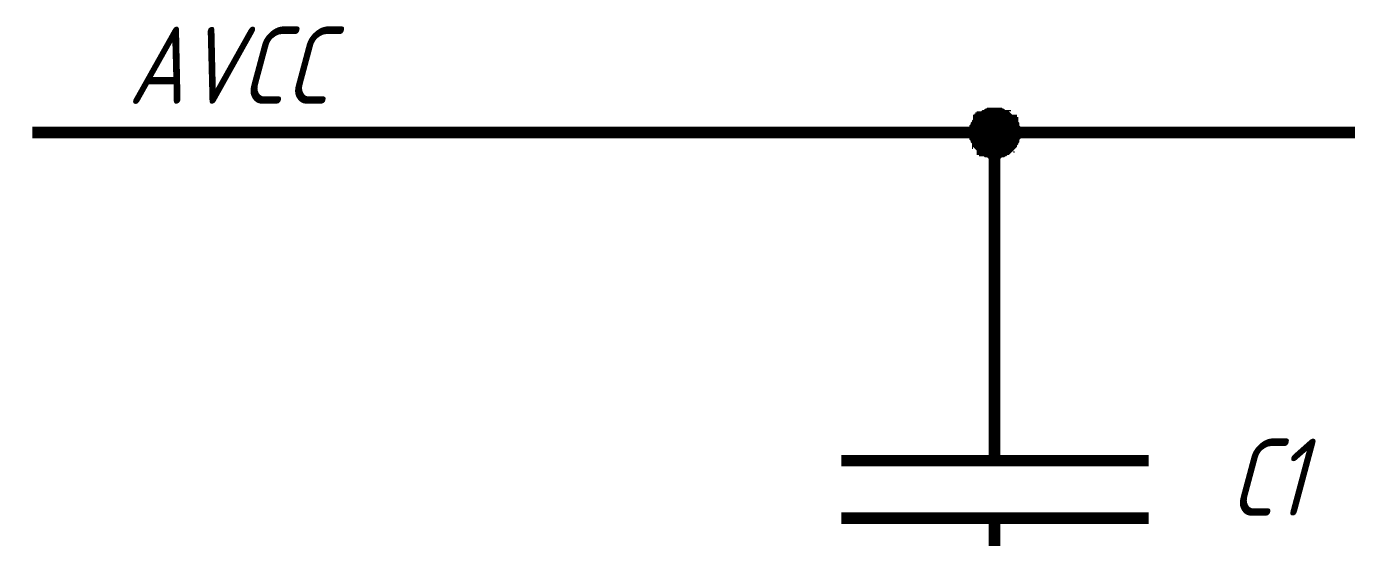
# Model space of a CAD drawing. Extents: x 260 to 1101, y 70 to 664.
# Drawn here: x 314.07 to 348.33, y 163.79 to 177.05 of the extents above; entities that cross this region are included whole.
import ezdxf

# ---------------------------------------------------------------- set-up
doc = ezdxf.new("R2010")
doc.units = 0
doc.header["$MEASUREMENT"] = 0
doc.layers.add('Sheet', color=255, linetype='CONTINUOUS')
doc.styles.add('GOST type A0', font='', dxfattribs={"oblique": 15, "height": 3.5})
doc.styles.get('GOST type A0').set_extended_font_data('GOST type A')

msp = doc.modelspace()

# ---------------------------------------------------------------- linework, layer by layer
at = {"layer": 'Sheet'}
for points, const_width in [([(338.691, 174.296), (338.691, 174.327), (338.691, 174.358), (338.691, 174.358), (338.691, 174.389), (338.691, 174.421), (338.722, 174.452), (338.722, 174.483), (338.722, 174.483), (338.753, 174.514), (338.753, 174.545), (338.753, 174.545), (338.784, 174.576), (338.784, 174.607), (338.815, 174.607), (338.815, 174.638), (338.846, 174.638), (338.846, 174.669), (338.877, 174.669), (338.877, 174.7), (338.908, 174.7), (338.939, 174.731), (338.939, 174.731), (338.97, 174.731), (339.002, 174.762), (339.002, 174.762), (339.033, 174.762), (339.064, 174.793), (339.095, 174.793), (339.126, 174.793), (339.126, 174.793), (339.157, 174.793), (339.188, 174.793)], 0.3), ([(338.691, 174.296), (338.691, 174.327), (338.691, 174.358), (338.691, 174.358), (338.691, 174.389), (338.691, 174.421), (338.722, 174.452), (338.722, 174.483), (338.722, 174.483), (338.753, 174.514), (338.753, 174.545), (338.753, 174.545), (338.784, 174.576), (338.784, 174.607), (338.815, 174.607), (338.815, 174.638), (338.846, 174.638), (338.846, 174.669), (338.877, 174.669), (338.877, 174.7), (338.908, 174.7), (338.939, 174.731), (338.939, 174.731), (338.97, 174.731), (339.002, 174.762), (339.002, 174.762), (339.033, 174.762), (339.064, 174.793), (339.095, 174.793), (339.126, 174.793), (339.126, 174.793), (339.157, 174.793), (339.188, 174.793)], 0.3), ([(338.691, 174.296), (338.691, 174.327), (338.691, 174.358), (338.691, 174.358), (338.691, 174.389), (338.691, 174.421), (338.722, 174.452), (338.722, 174.483), (338.722, 174.483), (338.753, 174.514), (338.753, 174.545), (338.753, 174.545), (338.784, 174.576), (338.784, 174.607), (338.815, 174.607), (338.815, 174.638), (338.846, 174.638), (338.846, 174.669), (338.877, 174.669), (338.877, 174.7), (338.908, 174.7), (338.939, 174.731), (338.939, 174.731), (338.97, 174.731), (339.002, 174.762), (339.002, 174.762), (339.033, 174.762), (339.064, 174.793), (339.095, 174.793), (339.126, 174.793), (339.126, 174.793), (339.157, 174.793), (339.188, 174.793)], 0.3), ([(338.691, 174.296), (338.691, 174.327), (338.691, 174.358), (338.691, 174.358), (338.691, 174.389), (338.691, 174.421), (338.722, 174.452), (338.722, 174.483), (338.722, 174.483), (338.753, 174.514), (338.753, 174.545), (338.753, 174.545), (338.784, 174.576), (338.784, 174.607), (338.815, 174.607), (338.815, 174.638), (338.846, 174.638), (338.846, 174.669), (338.877, 174.669), (338.877, 174.7), (338.908, 174.7), (338.939, 174.731), (338.939, 174.731), (338.97, 174.731), (339.002, 174.762), (339.002, 174.762), (339.033, 174.762), (339.064, 174.793), (339.095, 174.793), (339.126, 174.793), (339.126, 174.793), (339.157, 174.793), (339.188, 174.793)], 0.3), ([(338.691, 174.296), (338.691, 174.327), (338.691, 174.358), (338.691, 174.358), (338.691, 174.389), (338.691, 174.421), (338.722, 174.452), (338.722, 174.483), (338.722, 174.483), (338.753, 174.514), (338.753, 174.545), (338.753, 174.545), (338.784, 174.576), (338.784, 174.607), (338.815, 174.607), (338.815, 174.638), (338.846, 174.638), (338.846, 174.669), (338.877, 174.669), (338.877, 174.7), (338.908, 174.7), (338.939, 174.731), (338.939, 174.731), (338.97, 174.731), (339.002, 174.762), (339.002, 174.762), (339.033, 174.762), (339.064, 174.793), (339.095, 174.793), (339.126, 174.793), (339.126, 174.793), (339.157, 174.793), (339.188, 174.793)], 0.0991), ([(338.691, 174.296), (338.691, 174.327), (338.691, 174.358), (338.691, 174.358), (338.691, 174.389), (338.691, 174.421), (338.722, 174.452), (338.722, 174.483), (338.722, 174.483), (338.753, 174.514), (338.753, 174.545), (338.753, 174.545), (338.784, 174.576), (338.784, 174.607), (338.815, 174.607), (338.815, 174.638), (338.846, 174.638), (338.846, 174.669), (338.877, 174.669), (338.877, 174.7), (338.908, 174.7), (338.939, 174.731), (338.939, 174.731), (338.97, 174.731), (339.002, 174.762), (339.002, 174.762), (339.033, 174.762), (339.064, 174.793), (339.095, 174.793), (339.126, 174.793), (339.126, 174.793), (339.157, 174.793), (339.188, 174.793)], 0.0991), ([(338.691, 174.296), (338.691, 174.327), (338.691, 174.358), (338.691, 174.358), (338.691, 174.389), (338.691, 174.421), (338.722, 174.452), (338.722, 174.483), (338.722, 174.483), (338.753, 174.514), (338.753, 174.545), (338.753, 174.545), (338.784, 174.576), (338.784, 174.607), (338.815, 174.607), (338.815, 174.638), (338.846, 174.638), (338.846, 174.669), (338.877, 174.669), (338.877, 174.7), (338.908, 174.7), (338.939, 174.731), (338.939, 174.731), (338.97, 174.731), (339.002, 174.762), (339.002, 174.762), (339.033, 174.762), (339.064, 174.793), (339.095, 174.793), (339.126, 174.793), (339.126, 174.793), (339.157, 174.793), (339.188, 174.793)], 0.0991), ([(338.691, 174.296), (338.691, 174.327), (338.691, 174.358), (338.691, 174.358), (338.691, 174.389), (338.691, 174.421), (338.722, 174.452), (338.722, 174.483), (338.722, 174.483), (338.753, 174.514), (338.753, 174.545), (338.753, 174.545), (338.784, 174.576), (338.784, 174.607), (338.815, 174.607), (338.815, 174.638), (338.846, 174.638), (338.846, 174.669), (338.877, 174.669), (338.877, 174.7), (338.908, 174.7), (338.939, 174.731), (338.939, 174.731), (338.97, 174.731), (339.002, 174.762), (339.002, 174.762), (339.033, 174.762), (339.064, 174.793), (339.095, 174.793), (339.126, 174.793), (339.126, 174.793), (339.157, 174.793), (339.188, 174.793)], 0.0991), ([(339.188, 174.793), (339.188, 174.793)], 0.3), ([(339.188, 174.793), (339.219, 174.793), (339.25, 174.793), (339.25, 174.793), (339.281, 174.793), (339.312, 174.793), (339.343, 174.762), (339.374, 174.762), (339.374, 174.762), (339.405, 174.731), (339.436, 174.731), (339.467, 174.731), (339.467, 174.7), (339.498, 174.7), (339.53, 174.669), (339.53, 174.669), (339.561, 174.638), (339.561, 174.638), (339.592, 174.607), (339.623, 174.607), (339.623, 174.576), (339.623, 174.545), (339.654, 174.545), (339.654, 174.514), (339.685, 174.483), (339.685, 174.483), (339.685, 174.452), (339.685, 174.421), (339.716, 174.389), (339.716, 174.358), (339.716, 174.358), (339.716, 174.327), (339.716, 174.296)], 0.3), ([(339.188, 174.793), (339.188, 174.793)], 0.3), ([(339.188, 174.793), (339.219, 174.793), (339.25, 174.793), (339.25, 174.793), (339.281, 174.793), (339.312, 174.793), (339.343, 174.762), (339.374, 174.762), (339.374, 174.762), (339.405, 174.731), (339.436, 174.731), (339.467, 174.731), (339.467, 174.7), (339.498, 174.7), (339.53, 174.669), (339.53, 174.669), (339.561, 174.638), (339.561, 174.638), (339.592, 174.607), (339.623, 174.607), (339.623, 174.576), (339.623, 174.545), (339.654, 174.545), (339.654, 174.514), (339.685, 174.483), (339.685, 174.483), (339.685, 174.452), (339.685, 174.421), (339.716, 174.389), (339.716, 174.358), (339.716, 174.358), (339.716, 174.327), (339.716, 174.296)], 0.3), ([(339.188, 174.793), (339.188, 174.793)], 0.3), ([(339.188, 174.793), (339.219, 174.793), (339.25, 174.793), (339.25, 174.793), (339.281, 174.793), (339.312, 174.793), (339.343, 174.762), (339.374, 174.762), (339.374, 174.762), (339.405, 174.731), (339.436, 174.731), (339.467, 174.731), (339.467, 174.7), (339.498, 174.7), (339.53, 174.669), (339.53, 174.669), (339.561, 174.638), (339.561, 174.638), (339.592, 174.607), (339.623, 174.607), (339.623, 174.576), (339.623, 174.545), (339.654, 174.545), (339.654, 174.514), (339.685, 174.483), (339.685, 174.483), (339.685, 174.452), (339.685, 174.421), (339.716, 174.389), (339.716, 174.358), (339.716, 174.358), (339.716, 174.327), (339.716, 174.296)], 0.3), ([(339.188, 174.793), (339.188, 174.793)], 0.3), ([(339.188, 174.793), (339.219, 174.793), (339.25, 174.793), (339.25, 174.793), (339.281, 174.793), (339.312, 174.793), (339.343, 174.762), (339.374, 174.762), (339.374, 174.762), (339.405, 174.731), (339.436, 174.731), (339.467, 174.731), (339.467, 174.7), (339.498, 174.7), (339.53, 174.669), (339.53, 174.669), (339.561, 174.638), (339.561, 174.638), (339.592, 174.607), (339.623, 174.607), (339.623, 174.576), (339.623, 174.545), (339.654, 174.545), (339.654, 174.514), (339.685, 174.483), (339.685, 174.483), (339.685, 174.452), (339.685, 174.421), (339.716, 174.389), (339.716, 174.358), (339.716, 174.358), (339.716, 174.327), (339.716, 174.296)], 0.3), ([(339.188, 174.793), (339.188, 174.793)], 0.0991), ([(339.188, 174.793), (339.219, 174.793), (339.25, 174.793), (339.25, 174.793), (339.281, 174.793), (339.312, 174.793), (339.343, 174.762), (339.374, 174.762), (339.374, 174.762), (339.405, 174.731), (339.436, 174.731), (339.467, 174.731), (339.467, 174.7), (339.498, 174.7), (339.53, 174.669), (339.53, 174.669), (339.561, 174.638), (339.561, 174.638), (339.592, 174.607), (339.623, 174.607), (339.623, 174.576), (339.623, 174.545), (339.654, 174.545), (339.654, 174.514), (339.685, 174.483), (339.685, 174.483), (339.685, 174.452), (339.685, 174.421), (339.716, 174.389), (339.716, 174.358), (339.716, 174.358), (339.716, 174.327), (339.716, 174.296)], 0.0991), ([(339.188, 174.793), (339.188, 174.793)], 0.0991), ([(339.188, 174.793), (339.219, 174.793), (339.25, 174.793), (339.25, 174.793), (339.281, 174.793), (339.312, 174.793), (339.343, 174.762), (339.374, 174.762), (339.374, 174.762), (339.405, 174.731), (339.436, 174.731), (339.467, 174.731), (339.467, 174.7), (339.498, 174.7), (339.53, 174.669), (339.53, 174.669), (339.561, 174.638), (339.561, 174.638), (339.592, 174.607), (339.623, 174.607), (339.623, 174.576), (339.623, 174.545), (339.654, 174.545), (339.654, 174.514), (339.685, 174.483), (339.685, 174.483), (339.685, 174.452), (339.685, 174.421), (339.716, 174.389), (339.716, 174.358), (339.716, 174.358), (339.716, 174.327), (339.716, 174.296)], 0.0991), ([(339.188, 174.793), (339.188, 174.793)], 0.0991), ([(339.188, 174.793), (339.219, 174.793), (339.25, 174.793), (339.25, 174.793), (339.281, 174.793), (339.312, 174.793), (339.343, 174.762), (339.374, 174.762), (339.374, 174.762), (339.405, 174.731), (339.436, 174.731), (339.467, 174.731), (339.467, 174.7), (339.498, 174.7), (339.53, 174.669), (339.53, 174.669), (339.561, 174.638), (339.561, 174.638), (339.592, 174.607), (339.623, 174.607), (339.623, 174.576), (339.623, 174.545), (339.654, 174.545), (339.654, 174.514), (339.685, 174.483), (339.685, 174.483), (339.685, 174.452), (339.685, 174.421), (339.716, 174.389), (339.716, 174.358), (339.716, 174.358), (339.716, 174.327), (339.716, 174.296)], 0.0991), ([(339.188, 174.793), (339.188, 174.793)], 0.0991), ([(339.188, 174.793), (339.219, 174.793), (339.25, 174.793), (339.25, 174.793), (339.281, 174.793), (339.312, 174.793), (339.343, 174.762), (339.374, 174.762), (339.374, 174.762), (339.405, 174.731), (339.436, 174.731), (339.467, 174.731), (339.467, 174.7), (339.498, 174.7), (339.53, 174.669), (339.53, 174.669), (339.561, 174.638), (339.561, 174.638), (339.592, 174.607), (339.623, 174.607), (339.623, 174.576), (339.623, 174.545), (339.654, 174.545), (339.654, 174.514), (339.685, 174.483), (339.685, 174.483), (339.685, 174.452), (339.685, 174.421), (339.716, 174.389), (339.716, 174.358), (339.716, 174.358), (339.716, 174.327), (339.716, 174.296)], 0.0991), ([(314.219, 174.296), (339.188, 174.296), (349.188, 174.296)], 0.3), ([(339.188, 173.768), (339.157, 173.768), (339.126, 173.768), (339.126, 173.768), (339.095, 173.768), (339.064, 173.799), (339.033, 173.799), (339.002, 173.799), (339.002, 173.799), (338.97, 173.83), (338.939, 173.83), (338.939, 173.861), (338.908, 173.861), (338.877, 173.861), (338.877, 173.892), (338.846, 173.923), (338.846, 173.923), (338.815, 173.955), (338.815, 173.955), (338.784, 173.986), (338.784, 174.017), (338.753, 174.017), (338.753, 174.048), (338.753, 174.079), (338.722, 174.11), (338.722, 174.11), (338.722, 174.141), (338.691, 174.172), (338.691, 174.203), (338.691, 174.234), (338.691, 174.234), (338.691, 174.265), (338.691, 174.296)], 0.3), ([(338.691, 174.296), (338.691, 174.296)], 0.3), ([(339.188, 173.768), (339.157, 173.768), (339.126, 173.768), (339.126, 173.768), (339.095, 173.768), (339.064, 173.799), (339.033, 173.799), (339.002, 173.799), (339.002, 173.799), (338.97, 173.83), (338.939, 173.83), (338.939, 173.861), (338.908, 173.861), (338.877, 173.861), (338.877, 173.892), (338.846, 173.923), (338.846, 173.923), (338.815, 173.955), (338.815, 173.955), (338.784, 173.986), (338.784, 174.017), (338.753, 174.017), (338.753, 174.048), (338.753, 174.079), (338.722, 174.11), (338.722, 174.11), (338.722, 174.141), (338.691, 174.172), (338.691, 174.203), (338.691, 174.234), (338.691, 174.234), (338.691, 174.265), (338.691, 174.296)], 0.3), ([(338.691, 174.296), (338.691, 174.296)], 0.3), ([(339.188, 173.768), (339.157, 173.768), (339.126, 173.768), (339.126, 173.768), (339.095, 173.768), (339.064, 173.799), (339.033, 173.799), (339.002, 173.799), (339.002, 173.799), (338.97, 173.83), (338.939, 173.83), (338.939, 173.861), (338.908, 173.861), (338.877, 173.861), (338.877, 173.892), (338.846, 173.923), (338.846, 173.923), (338.815, 173.955), (338.815, 173.955), (338.784, 173.986), (338.784, 174.017), (338.753, 174.017), (338.753, 174.048), (338.753, 174.079), (338.722, 174.11), (338.722, 174.11), (338.722, 174.141), (338.691, 174.172), (338.691, 174.203), (338.691, 174.234), (338.691, 174.234), (338.691, 174.265), (338.691, 174.296)], 0.3), ([(338.691, 174.296), (338.691, 174.296)], 0.3), ([(339.188, 173.768), (339.157, 173.768), (339.126, 173.768), (339.126, 173.768), (339.095, 173.768), (339.064, 173.799), (339.033, 173.799), (339.002, 173.799), (339.002, 173.799), (338.97, 173.83), (338.939, 173.83), (338.939, 173.861), (338.908, 173.861), (338.877, 173.861), (338.877, 173.892), (338.846, 173.923), (338.846, 173.923), (338.815, 173.955), (338.815, 173.955), (338.784, 173.986), (338.784, 174.017), (338.753, 174.017), (338.753, 174.048), (338.753, 174.079), (338.722, 174.11), (338.722, 174.11), (338.722, 174.141), (338.691, 174.172), (338.691, 174.203), (338.691, 174.234), (338.691, 174.234), (338.691, 174.265), (338.691, 174.296)], 0.3), ([(338.691, 174.296), (338.691, 174.296)], 0.3), ([(339.188, 168.269), (339.188, 174.296)], 0.3), ([(339.716, 174.296), (339.716, 174.265), (339.716, 174.234), (339.716, 174.234), (339.716, 174.203), (339.685, 174.172), (339.685, 174.141), (339.685, 174.11), (339.685, 174.11), (339.654, 174.079), (339.654, 174.048), (339.623, 174.017), (339.623, 174.017), (339.623, 173.986), (339.592, 173.955), (339.561, 173.955), (339.561, 173.923), (339.53, 173.923), (339.53, 173.892), (339.498, 173.861), (339.467, 173.861), (339.467, 173.861), (339.436, 173.83), (339.405, 173.83), (339.374, 173.799), (339.374, 173.799), (339.343, 173.799), (339.312, 173.799), (339.281, 173.768), (339.25, 173.768), (339.25, 173.768), (339.219, 173.768), (339.188, 173.768)], 0.3), ([(339.716, 174.296), (339.716, 174.265), (339.716, 174.234), (339.716, 174.234), (339.716, 174.203), (339.685, 174.172), (339.685, 174.141), (339.685, 174.11), (339.685, 174.11), (339.654, 174.079), (339.654, 174.048), (339.623, 174.017), (339.623, 174.017), (339.623, 173.986), (339.592, 173.955), (339.561, 173.955), (339.561, 173.923), (339.53, 173.923), (339.53, 173.892), (339.498, 173.861), (339.467, 173.861), (339.467, 173.861), (339.436, 173.83), (339.405, 173.83), (339.374, 173.799), (339.374, 173.799), (339.343, 173.799), (339.312, 173.799), (339.281, 173.768), (339.25, 173.768), (339.25, 173.768), (339.219, 173.768), (339.188, 173.768)], 0.3), ([(339.716, 174.296), (339.716, 174.265), (339.716, 174.234), (339.716, 174.234), (339.716, 174.203), (339.685, 174.172), (339.685, 174.141), (339.685, 174.11), (339.685, 174.11), (339.654, 174.079), (339.654, 174.048), (339.623, 174.017), (339.623, 174.017), (339.623, 173.986), (339.592, 173.955), (339.561, 173.955), (339.561, 173.923), (339.53, 173.923), (339.53, 173.892), (339.498, 173.861), (339.467, 173.861), (339.467, 173.861), (339.436, 173.83), (339.405, 173.83), (339.374, 173.799), (339.374, 173.799), (339.343, 173.799), (339.312, 173.799), (339.281, 173.768), (339.25, 173.768), (339.25, 173.768), (339.219, 173.768), (339.188, 173.768)], 0.3), ([(339.716, 174.296), (339.716, 174.265), (339.716, 174.234), (339.716, 174.234), (339.716, 174.203), (339.685, 174.172), (339.685, 174.141), (339.685, 174.11), (339.685, 174.11), (339.654, 174.079), (339.654, 174.048), (339.623, 174.017), (339.623, 174.017), (339.623, 173.986), (339.592, 173.955), (339.561, 173.955), (339.561, 173.923), (339.53, 173.923), (339.53, 173.892), (339.498, 173.861), (339.467, 173.861), (339.467, 173.861), (339.436, 173.83), (339.405, 173.83), (339.374, 173.799), (339.374, 173.799), (339.343, 173.799), (339.312, 173.799), (339.281, 173.768), (339.25, 173.768), (339.25, 173.768), (339.219, 173.768), (339.188, 173.768)], 0.3), ([(339.716, 174.296), (339.716, 174.296), (339.716, 174.296), (339.716, 174.296), (339.716, 174.296), (339.716, 174.296), (339.716, 174.296), (339.716, 174.296), (339.716, 174.296), (339.716, 174.296), (339.716, 174.296), (339.716, 174.296), (339.716, 174.296), (339.716, 174.296), (339.716, 174.296), (339.716, 174.296), (339.716, 174.296), (339.716, 174.296), (339.716, 174.296), (339.716, 174.296), (339.716, 174.296), (339.716, 174.296), (339.716, 174.296), (339.716, 174.296), (339.716, 174.296), (339.716, 174.296), (339.716, 174.296), (339.716, 174.296), (339.716, 174.296), (339.716, 174.296), (339.716, 174.296), (339.716, 174.296), (339.716, 174.296)], 0.3), ([(339.716, 174.296), (339.716, 174.296)], 0.3), ([(339.716, 174.296), (339.716, 174.296), (339.716, 174.296), (339.716, 174.296), (339.716, 174.296), (339.716, 174.296), (339.716, 174.296), (339.716, 174.296), (339.716, 174.296), (339.716, 174.296), (339.716, 174.296), (339.716, 174.296), (339.716, 174.296), (339.716, 174.296), (339.716, 174.296), (339.716, 174.296), (339.716, 174.296), (339.716, 174.296), (339.716, 174.296), (339.716, 174.296), (339.716, 174.296), (339.716, 174.296), (339.716, 174.296), (339.716, 174.296), (339.716, 174.296), (339.716, 174.296), (339.716, 174.296), (339.716, 174.296), (339.716, 174.296), (339.716, 174.296), (339.716, 174.296), (339.716, 174.296), (339.716, 174.296)], 0.3), ([(339.716, 174.296), (339.716, 174.296)], 0.3), ([(339.716, 174.296), (339.716, 174.296), (339.716, 174.296), (339.716, 174.296), (339.716, 174.296), (339.716, 174.296), (339.716, 174.296), (339.716, 174.296), (339.716, 174.296), (339.716, 174.296), (339.716, 174.296), (339.716, 174.296), (339.716, 174.296), (339.716, 174.296), (339.716, 174.296), (339.716, 174.296), (339.716, 174.296), (339.716, 174.296), (339.716, 174.296), (339.716, 174.296), (339.716, 174.296), (339.716, 174.296), (339.716, 174.296), (339.716, 174.296), (339.716, 174.296), (339.716, 174.296), (339.716, 174.296), (339.716, 174.296), (339.716, 174.296), (339.716, 174.296), (339.716, 174.296), (339.716, 174.296), (339.716, 174.296)], 0.3), ([(339.716, 174.296), (339.716, 174.296)], 0.3), ([(339.716, 174.296), (339.716, 174.296), (339.716, 174.296), (339.716, 174.296), (339.716, 174.296), (339.716, 174.296), (339.716, 174.296), (339.716, 174.296), (339.716, 174.296), (339.716, 174.296), (339.716, 174.296), (339.716, 174.296), (339.716, 174.296), (339.716, 174.296), (339.716, 174.296), (339.716, 174.296), (339.716, 174.296), (339.716, 174.296), (339.716, 174.296), (339.716, 174.296), (339.716, 174.296), (339.716, 174.296), (339.716, 174.296), (339.716, 174.296), (339.716, 174.296), (339.716, 174.296), (339.716, 174.296), (339.716, 174.296), (339.716, 174.296), (339.716, 174.296), (339.716, 174.296), (339.716, 174.296), (339.716, 174.296)], 0.3), ([(339.716, 174.296), (339.716, 174.296)], 0.3), ([(339.188, 173.768), (339.157, 173.768), (339.126, 173.768), (339.126, 173.768), (339.095, 173.768), (339.064, 173.799), (339.033, 173.799), (339.002, 173.799), (339.002, 173.799), (338.97, 173.83), (338.939, 173.83), (338.939, 173.861), (338.908, 173.861), (338.877, 173.861), (338.877, 173.892), (338.846, 173.923), (338.846, 173.923), (338.815, 173.955), (338.815, 173.955), (338.784, 173.986), (338.784, 174.017), (338.753, 174.017), (338.753, 174.048), (338.753, 174.079), (338.722, 174.11), (338.722, 174.11), (338.722, 174.141), (338.691, 174.172), (338.691, 174.203), (338.691, 174.234), (338.691, 174.234), (338.691, 174.265), (338.691, 174.296)], 0.0991), ([(338.691, 174.296), (338.691, 174.296)], 0.0991), ([(339.188, 173.768), (339.157, 173.768), (339.126, 173.768), (339.126, 173.768), (339.095, 173.768), (339.064, 173.799), (339.033, 173.799), (339.002, 173.799), (339.002, 173.799), (338.97, 173.83), (338.939, 173.83), (338.939, 173.861), (338.908, 173.861), (338.877, 173.861), (338.877, 173.892), (338.846, 173.923), (338.846, 173.923), (338.815, 173.955), (338.815, 173.955), (338.784, 173.986), (338.784, 174.017), (338.753, 174.017), (338.753, 174.048), (338.753, 174.079), (338.722, 174.11), (338.722, 174.11), (338.722, 174.141), (338.691, 174.172), (338.691, 174.203), (338.691, 174.234), (338.691, 174.234), (338.691, 174.265), (338.691, 174.296)], 0.0991), ([(338.691, 174.296), (338.691, 174.296)], 0.0991), ([(339.188, 173.768), (339.157, 173.768), (339.126, 173.768), (339.126, 173.768), (339.095, 173.768), (339.064, 173.799), (339.033, 173.799), (339.002, 173.799), (339.002, 173.799), (338.97, 173.83), (338.939, 173.83), (338.939, 173.861), (338.908, 173.861), (338.877, 173.861), (338.877, 173.892), (338.846, 173.923), (338.846, 173.923), (338.815, 173.955), (338.815, 173.955), (338.784, 173.986), (338.784, 174.017), (338.753, 174.017), (338.753, 174.048), (338.753, 174.079), (338.722, 174.11), (338.722, 174.11), (338.722, 174.141), (338.691, 174.172), (338.691, 174.203), (338.691, 174.234), (338.691, 174.234), (338.691, 174.265), (338.691, 174.296)], 0.0991), ([(338.691, 174.296), (338.691, 174.296)], 0.0991), ([(339.188, 173.768), (339.157, 173.768), (339.126, 173.768), (339.126, 173.768), (339.095, 173.768), (339.064, 173.799), (339.033, 173.799), (339.002, 173.799), (339.002, 173.799), (338.97, 173.83), (338.939, 173.83), (338.939, 173.861), (338.908, 173.861), (338.877, 173.861), (338.877, 173.892), (338.846, 173.923), (338.846, 173.923), (338.815, 173.955), (338.815, 173.955), (338.784, 173.986), (338.784, 174.017), (338.753, 174.017), (338.753, 174.048), (338.753, 174.079), (338.722, 174.11), (338.722, 174.11), (338.722, 174.141), (338.691, 174.172), (338.691, 174.203), (338.691, 174.234), (338.691, 174.234), (338.691, 174.265), (338.691, 174.296)], 0.0991), ([(338.691, 174.296), (338.691, 174.296)], 0.0991), ([(339.716, 174.296), (339.716, 174.265), (339.716, 174.234), (339.716, 174.234), (339.716, 174.203), (339.685, 174.172), (339.685, 174.141), (339.685, 174.11), (339.685, 174.11), (339.654, 174.079), (339.654, 174.048), (339.623, 174.017), (339.623, 174.017), (339.623, 173.986), (339.592, 173.955), (339.561, 173.955), (339.561, 173.923), (339.53, 173.923), (339.53, 173.892), (339.498, 173.861), (339.467, 173.861), (339.467, 173.861), (339.436, 173.83), (339.405, 173.83), (339.374, 173.799), (339.374, 173.799), (339.343, 173.799), (339.312, 173.799), (339.281, 173.768), (339.25, 173.768), (339.25, 173.768), (339.219, 173.768), (339.188, 173.768)], 0.0991), ([(339.716, 174.296), (339.716, 174.265), (339.716, 174.234), (339.716, 174.234), (339.716, 174.203), (339.685, 174.172), (339.685, 174.141), (339.685, 174.11), (339.685, 174.11), (339.654, 174.079), (339.654, 174.048), (339.623, 174.017), (339.623, 174.017), (339.623, 173.986), (339.592, 173.955), (339.561, 173.955), (339.561, 173.923), (339.53, 173.923), (339.53, 173.892), (339.498, 173.861), (339.467, 173.861), (339.467, 173.861), (339.436, 173.83), (339.405, 173.83), (339.374, 173.799), (339.374, 173.799), (339.343, 173.799), (339.312, 173.799), (339.281, 173.768), (339.25, 173.768), (339.25, 173.768), (339.219, 173.768), (339.188, 173.768)], 0.0991), ([(339.716, 174.296), (339.716, 174.265), (339.716, 174.234), (339.716, 174.234), (339.716, 174.203), (339.685, 174.172), (339.685, 174.141), (339.685, 174.11), (339.685, 174.11), (339.654, 174.079), (339.654, 174.048), (339.623, 174.017), (339.623, 174.017), (339.623, 173.986), (339.592, 173.955), (339.561, 173.955), (339.561, 173.923), (339.53, 173.923), (339.53, 173.892), (339.498, 173.861), (339.467, 173.861), (339.467, 173.861), (339.436, 173.83), (339.405, 173.83), (339.374, 173.799), (339.374, 173.799), (339.343, 173.799), (339.312, 173.799), (339.281, 173.768), (339.25, 173.768), (339.25, 173.768), (339.219, 173.768), (339.188, 173.768)], 0.0991), ([(339.716, 174.296), (339.716, 174.265), (339.716, 174.234), (339.716, 174.234), (339.716, 174.203), (339.685, 174.172), (339.685, 174.141), (339.685, 174.11), (339.685, 174.11), (339.654, 174.079), (339.654, 174.048), (339.623, 174.017), (339.623, 174.017), (339.623, 173.986), (339.592, 173.955), (339.561, 173.955), (339.561, 173.923), (339.53, 173.923), (339.53, 173.892), (339.498, 173.861), (339.467, 173.861), (339.467, 173.861), (339.436, 173.83), (339.405, 173.83), (339.374, 173.799), (339.374, 173.799), (339.343, 173.799), (339.312, 173.799), (339.281, 173.768), (339.25, 173.768), (339.25, 173.768), (339.219, 173.768), (339.188, 173.768)], 0.0991), ([(339.716, 174.296), (339.716, 174.296), (339.716, 174.296), (339.716, 174.296), (339.716, 174.296), (339.716, 174.296), (339.716, 174.296), (339.716, 174.296), (339.716, 174.296), (339.716, 174.296), (339.716, 174.296), (339.716, 174.296), (339.716, 174.296), (339.716, 174.296), (339.716, 174.296), (339.716, 174.296), (339.716, 174.296), (339.716, 174.296), (339.716, 174.296), (339.716, 174.296), (339.716, 174.296), (339.716, 174.296), (339.716, 174.296), (339.716, 174.296), (339.716, 174.296), (339.716, 174.296), (339.716, 174.296), (339.716, 174.296), (339.716, 174.296), (339.716, 174.296), (339.716, 174.296), (339.716, 174.296), (339.716, 174.296)], 0.0991), ([(339.716, 174.296), (339.716, 174.296)], 0.0991), ([(339.716, 174.296), (339.716, 174.296), (339.716, 174.296), (339.716, 174.296), (339.716, 174.296), (339.716, 174.296), (339.716, 174.296), (339.716, 174.296), (339.716, 174.296), (339.716, 174.296), (339.716, 174.296), (339.716, 174.296), (339.716, 174.296), (339.716, 174.296), (339.716, 174.296), (339.716, 174.296), (339.716, 174.296), (339.716, 174.296), (339.716, 174.296), (339.716, 174.296), (339.716, 174.296), (339.716, 174.296), (339.716, 174.296), (339.716, 174.296), (339.716, 174.296), (339.716, 174.296), (339.716, 174.296), (339.716, 174.296), (339.716, 174.296), (339.716, 174.296), (339.716, 174.296), (339.716, 174.296), (339.716, 174.296)], 0.0991), ([(339.716, 174.296), (339.716, 174.296)], 0.0991), ([(339.716, 174.296), (339.716, 174.296), (339.716, 174.296), (339.716, 174.296), (339.716, 174.296), (339.716, 174.296), (339.716, 174.296), (339.716, 174.296), (339.716, 174.296), (339.716, 174.296), (339.716, 174.296), (339.716, 174.296), (339.716, 174.296), (339.716, 174.296), (339.716, 174.296), (339.716, 174.296), (339.716, 174.296), (339.716, 174.296), (339.716, 174.296), (339.716, 174.296), (339.716, 174.296), (339.716, 174.296), (339.716, 174.296), (339.716, 174.296), (339.716, 174.296), (339.716, 174.296), (339.716, 174.296), (339.716, 174.296), (339.716, 174.296), (339.716, 174.296), (339.716, 174.296), (339.716, 174.296), (339.716, 174.296)], 0.0991), ([(339.716, 174.296), (339.716, 174.296)], 0.0991), ([(339.716, 174.296), (339.716, 174.296), (339.716, 174.296), (339.716, 174.296), (339.716, 174.296), (339.716, 174.296), (339.716, 174.296), (339.716, 174.296), (339.716, 174.296), (339.716, 174.296), (339.716, 174.296), (339.716, 174.296), (339.716, 174.296), (339.716, 174.296), (339.716, 174.296), (339.716, 174.296), (339.716, 174.296), (339.716, 174.296), (339.716, 174.296), (339.716, 174.296), (339.716, 174.296), (339.716, 174.296), (339.716, 174.296), (339.716, 174.296), (339.716, 174.296), (339.716, 174.296), (339.716, 174.296), (339.716, 174.296), (339.716, 174.296), (339.716, 174.296), (339.716, 174.296), (339.716, 174.296), (339.716, 174.296)], 0.0991), ([(339.716, 174.296), (339.716, 174.296)], 0.0991), ([(339.188, 165.784), (339.188, 168.269)], 0.3), ([(335.213, 165.784), (343.194, 165.784)], 0.3), ([(335.213, 164.293), (343.194, 164.293)], 0.3), ([(339.188, 164.293), (339.188, 161.776)], 0.3)]:
    msp.add_lwpolyline(points, dxfattribs=dict(at, const_width=const_width))
at = {"layer": 'Sheet', "const_width": 0.508}
msp.add_lwpolyline([(338.809, 174.297, 1), (339.317, 174.297, 1)], format="xyb", close=True, dxfattribs=at)

# ---------------------------------------------------------------- texts
at = {"layer": 'Sheet', "style": 'GOST type A0', "oblique": 15}
for s, p in [('AVCC', (316.703, 175.042)), ('C1', (345.275, 164.355))]:
    msp.add_text(s, height=2, dxfattribs=at).set_placement(p)

doc.saveas('drawing.dxf')
